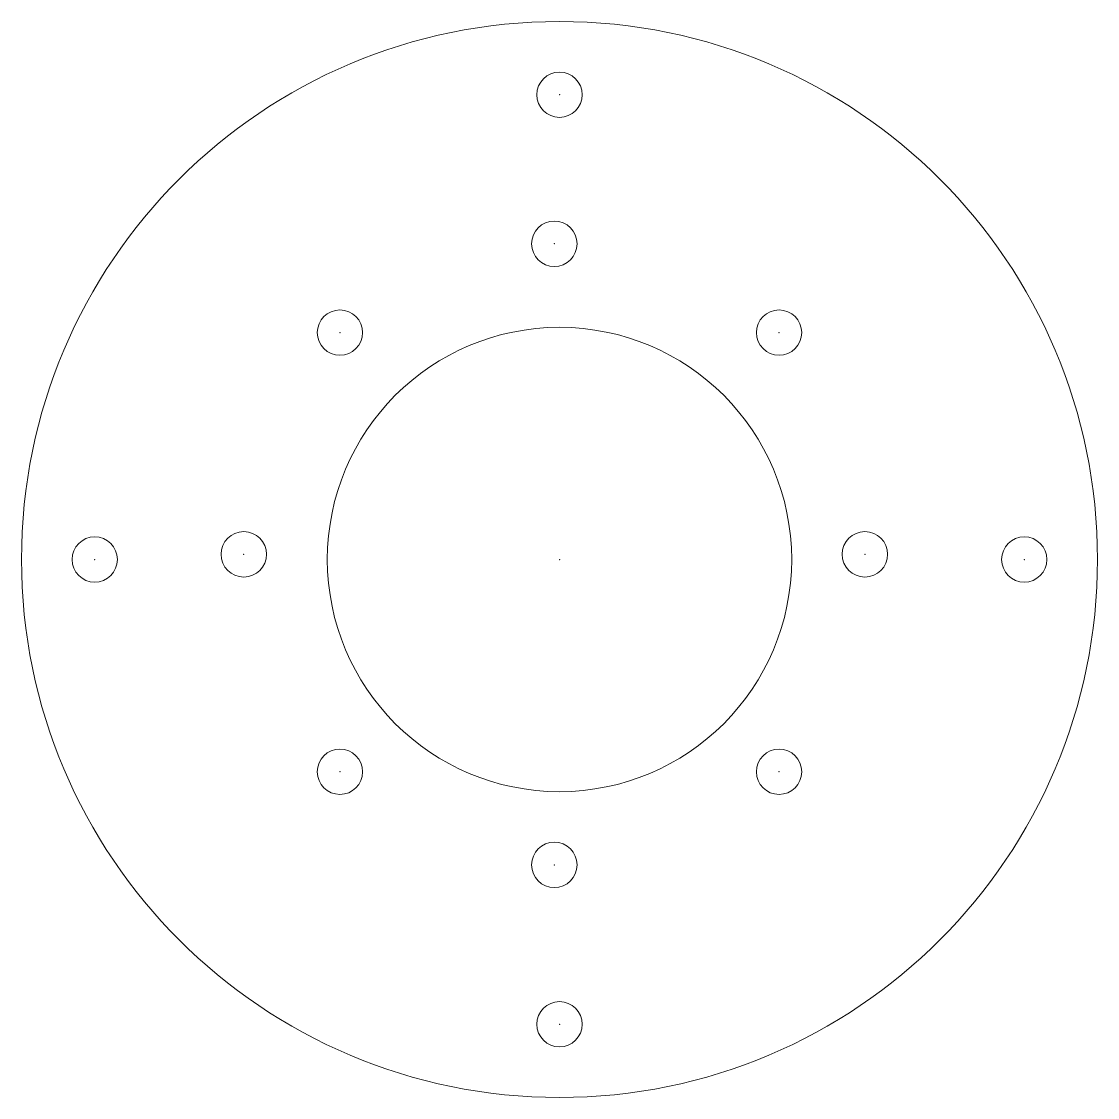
# Model space of a CAD drawing. Header units: millimetres. Extents: x -36.8 to 36.8, y -36.8 to 36.8.
import ezdxf

# ---------------------------------------------------------------- set-up
doc = ezdxf.new("R2010")
doc.units = ezdxf.units.MM
doc.layers.add('carrier', color=7, linetype='CONTINUOUS', lineweight=0)

msp = doc.modelspace()

# ---------------------------------------------------------------- linework, layer by layer
at = {"layer": 'carrier'}
for centre, radius in [((0, 0), 36.75), ((0, 31.75), 1.55), ((-0.354, 21.567), 1.55), ((-15, 15.5), 1.55), ((15, 15.5), 1.55), ((0, 0), 15.86), ((-31.75, 0), 1.55), ((-21.567, 0.354), 1.55), ((20.86, 0.354), 1.55), ((31.75, 0), 1.55), ((-15, -14.5), 1.55), ((15, -14.5), 1.55), ((-0.354, -20.86), 1.55), ((0, -31.75), 1.55)]:
    msp.add_circle(centre, radius, dxfattribs=at)
for p in [(0, 31.75), (-0.354, 21.567), (-15, 15.5), (15, 15.5), (-31.75, 0), (-21.567, 0.354), (0, 0), (20.86, 0.354), (31.75, 0), (-15, -14.5), (15, -14.5), (-0.354, -20.86), (0, -31.75)]:
    msp.add_point(p, dxfattribs=at)

doc.saveas('drawing.dxf')
